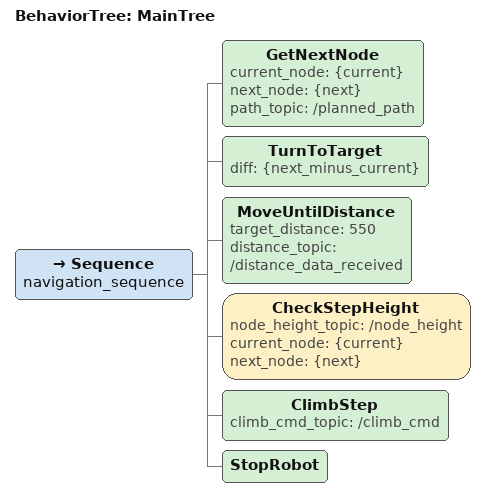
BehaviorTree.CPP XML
<root main_tree_to_execute="MainTree">
  <BehaviorTree ID="MainTree">

    <Sequence name="navigation_sequence">

      <GetNextNode current_node="{current}" next_node="{next}" path_topic="/planned_path" />

      <TurnToTarget diff="{next_minus_current}" />

      <MoveUntilDistance target_distance="550" distance_topic="/distance_data_received" />

      <CheckStepHeight node_height_topic="/node_height" current_node="{current}" next_node="{next}" />

      <ClimbStep climb_cmd_topic="/climb_cmd" />

      <StopRobot />

    </Sequence>

  </BehaviorTree>
</root>
